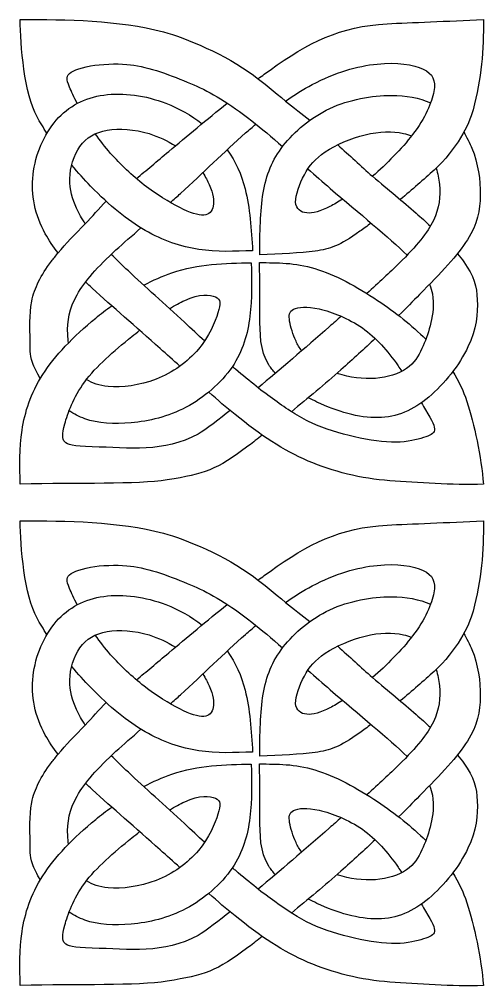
# Model space of a CAD drawing. Header units: millimetres. Extents: x 167 to 430, y 26 to 411.
# Drawn here: x 167 to 216.5, y 132.6 to 235.8 of the extents above; entities that cross this region are included whole.
import ezdxf

# ---------------------------------------------------------------- set-up
doc = ezdxf.new("R2010")
doc.units = ezdxf.units.MM
doc.layers.add('Default', color=7, linetype='Continuous')
doc.layers.add('DV1_Layer_1', color=7, linetype='Continuous')

# ---------------------------------------------------------------- blocks, each defined once
blk = doc.blocks.new('SE')
at = {"layer": 'DV1_Layer_1', "color": 7, "linetype": 'Continuous'}
for points, knots in [([(169.98, 223.65), (169.59, 224.23), (169.23, 224.81), (168.92, 225.38), (167.58, 227.8), (167.13, 233.03), (167.13, 235.75), (172.05, 235.78), (177.6, 235.72), (182.39, 234.44), (184.71, 233.83), (189.03, 232.02), (191.97, 229.82), (193.04, 229.02), (194.2, 228.08), (195.39, 227.07)], [0, 0, 0, 0, 0.166667, 0.166667, 0.166667, 0.333333, 0.333333, 0.333333, 0.5, 0.5, 0.5, 0.666667, 0.666667, 0.666667, 1, 1, 1, 1]), ([(192.47, 229.44), (192.91, 229.77), (193.33, 230.08), (193.74, 230.38), (197.81, 233.33), (201.22, 235.04), (206.22, 235.31), (208.73, 235.44), (212.6, 235.59), (216.47, 235.75), (216.5, 232.58), (216.27, 229.43), (215.37, 226.14), (214.92, 224.48), (213.64, 221.94), (211.21, 219.71), (210.13, 218.71), (208.87, 217.61), (207.62, 216.56)], [0, 0, 0, 0, 0.142857, 0.142857, 0.142857, 0.285714, 0.285714, 0.285714, 0.428571, 0.428571, 0.428571, 0.571429, 0.571429, 0.571429, 0.714286, 0.714286, 0.714286, 1, 1, 1, 1]), ([(195.39, 227.07), (196.33, 227.73), (197.28, 228.32), (198.24, 228.83), (200.64, 230.1), (203.06, 230.81), (205.15, 231.02), (207.25, 231.24), (209.02, 230.96), (210.06, 230.47), (211.1, 229.98), (211.41, 229.28), (211.2, 228.1), (210.99, 226.92), (210.27, 225.26), (208.93, 223.5), (207.77, 221.95), (206.12, 220.33), (204.65, 219.04)], [0, 0, 0, 0, 0.142857, 0.142857, 0.142857, 0.285714, 0.285714, 0.285714, 0.428571, 0.428571, 0.428571, 0.571429, 0.571429, 0.571429, 0.714286, 0.714286, 0.714286, 1, 1, 1, 1]), ([(173.2, 226.81), (172.86, 227.48), (172.57, 228.09), (172.38, 228.56), (172.03, 229.41), (172, 229.79), (172.54, 230.14), (173.09, 230.49), (174.23, 230.81), (175.55, 230.94), (176.87, 231.08), (178.37, 231.03), (179.23, 230.9), (181.22, 230.61), (183.82, 229.57), (185.62, 228.8), (187.42, 228.02), (189.39, 226.86), (191.8, 224.96), (192.82, 224.16), (193.92, 223.22), (195.08, 222.21)], [0, 0, 0, 0, 0.125, 0.125, 0.125, 0.25, 0.25, 0.25, 0.375, 0.375, 0.375, 0.5, 0.5, 0.5, 0.625, 0.625, 0.625, 0.75, 0.75, 0.75, 1, 1, 1, 1]), ([(171.17, 210.88), (170.64, 211.55), (170.18, 212.22), (169.8, 212.91), (168.69, 214.91), (168.26, 217.07), (168.5, 219.22), (168.74, 221.37), (169.65, 223.51), (170.97, 225.02), (172.28, 226.53), (173.99, 227.43), (176.04, 227.71), (178.09, 228), (180.47, 227.67), (182.65, 226.83), (184.05, 226.29), (185.36, 225.54), (186.5, 224.65)], [0, 0, 0, 0, 0.142857, 0.142857, 0.142857, 0.285714, 0.285714, 0.285714, 0.428571, 0.428571, 0.428571, 0.571429, 0.571429, 0.571429, 0.714286, 0.714286, 0.714286, 1, 1, 1, 1]), ([(204.5, 214.05), (204.08, 213.73), (203.68, 213.43), (203.32, 213.17), (201.15, 211.62), (200.13, 211.27), (198.54, 211.06), (196.96, 210.84), (194.8, 210.76), (192.64, 210.68), (192.66, 213), (192.68, 215.32), (193.01, 217.27), (193.33, 219.21), (193.97, 220.78), (195.15, 222.31), (196.33, 223.83), (198.06, 225.31), (200.12, 226.28), (202.18, 227.24), (204.58, 227.68), (206.68, 227.67), (208.24, 227.66), (209.64, 227.41), (210.85, 226.87)], [0, 0, 0, 0, 0.111111, 0.111111, 0.111111, 0.222222, 0.222222, 0.222222, 0.333333, 0.333333, 0.333333, 0.444444, 0.444444, 0.444444, 0.555556, 0.555556, 0.555556, 0.666667, 0.666667, 0.666667, 0.777778, 0.777778, 0.777778, 1, 1, 1, 1]), ([(179.5, 218.8), (180.54, 219.67), (181.68, 220.62), (182.95, 221.69), (184.85, 223.28), (187.05, 225.13), (189.19, 226.85)], [0, 0, 0, 0, 0.333333, 0.333333, 0.333333, 1, 1, 1, 1]), ([(174.06, 213.97), (173.69, 214.53), (173.39, 215.07), (173.13, 215.63), (172.7, 216.59), (172.38, 217.61), (172.41, 218.79), (172.44, 219.96), (172.82, 221.29), (173.49, 222.23), (174.15, 223.17), (175.11, 223.73), (176.4, 223.95), (177.68, 224.17), (179.3, 224.06), (180.85, 223.59), (181.84, 223.28), (182.81, 222.83), (183.66, 222.28)], [0, 0, 0, 0, 0.142857, 0.142857, 0.142857, 0.285714, 0.285714, 0.285714, 0.428571, 0.428571, 0.428571, 0.571429, 0.571429, 0.571429, 0.714286, 0.714286, 0.714286, 1, 1, 1, 1]), ([(183.12, 216.24), (183.48, 216.57), (183.85, 216.89), (184.21, 217.22), (186.6, 219.38), (188.82, 221.62), (191.13, 223.66), (191.5, 223.98), (191.87, 224.3), (192.24, 224.61)], [0, 0, 0, 0, 0.25, 0.25, 0.25, 0.5, 0.5, 0.5, 1, 1, 1, 1]), ([(186.58, 219.42), (186.87, 218.98), (187.09, 218.55), (187.27, 218.15), (187.69, 217.19), (187.79, 216.43), (187.69, 215.87), (187.59, 215.31), (187.27, 214.95), (186.69, 214.91), (186.1, 214.86), (185.24, 215.14), (184.13, 215.7), (183.01, 216.26), (181.64, 217.1), (180.34, 218.11), (179.04, 219.13), (177.81, 220.3), (176.76, 221.49), (176.16, 222.18), (175.63, 222.87), (175.13, 223.58)], [0, 0, 0, 0, 0.125, 0.125, 0.125, 0.25, 0.25, 0.25, 0.375, 0.375, 0.375, 0.5, 0.5, 0.5, 0.625, 0.625, 0.625, 0.75, 0.75, 0.75, 1, 1, 1, 1]), ([(201.48, 216.61), (200.99, 216.29), (200.54, 216.03), (200.12, 215.82), (199.09, 215.3), (198.31, 215.07), (197.66, 215.13), (197.01, 215.19), (196.51, 215.53), (196.47, 216.29), (196.44, 217.05), (196.88, 218.24), (197.4, 219.21), (197.92, 220.17), (198.52, 220.92), (199.63, 221.65), (200.74, 222.39), (202.37, 223.1), (203.89, 223.48), (205.4, 223.85), (206.81, 223.88), (207.95, 223.62), (208.26, 223.55), (208.54, 223.45), (208.81, 223.34)], [0, 0, 0, 0, 0.111111, 0.111111, 0.111111, 0.222222, 0.222222, 0.222222, 0.333333, 0.333333, 0.333333, 0.444444, 0.444444, 0.444444, 0.555556, 0.555556, 0.555556, 0.666667, 0.666667, 0.666667, 0.777778, 0.777778, 0.777778, 1, 1, 1, 1]), ([(214.38, 223.74), (214.61, 223.35), (215.07, 222.47), (215.24, 222.05), (215.91, 220.41), (216.16, 218.65), (216.14, 217.04), (216.12, 215.42), (215.83, 213.95), (213.74, 210.61), (211.94, 208.74), (209.66, 206.43), (208.97, 205.72), (208.23, 204.97), (207.44, 204.19)], [0, 0, 0, 0, 0.166667, 0.166667, 0.166667, 0.333333, 0.333333, 0.333333, 0.5, 0.5, 0.666667, 0.666667, 0.666667, 1, 1, 1, 1]), ([(189.19, 221.88), (190.08, 220.62), (190.69, 219.24), (191.08, 217.7), (191.6, 215.67), (191.74, 213.39), (191.89, 211.1), (189.98, 211.03), (188.07, 210.95), (186.16, 211.24), (184.24, 211.53), (182.32, 212.19), (180.43, 213.27), (178.54, 214.36), (176.68, 215.87), (174.62, 218), (173.96, 218.69), (173.27, 219.44), (172.61, 220.22)], [0, 0, 0, 0, 0.142857, 0.142857, 0.142857, 0.285714, 0.285714, 0.285714, 0.428571, 0.428571, 0.428571, 0.571429, 0.571429, 0.571429, 0.714286, 0.714286, 0.714286, 1, 1, 1, 1]), ([(197.77, 219.83), (198.55, 219.15), (199.34, 218.45), (200.15, 217.75), (203.19, 215.13), (206.43, 212.51), (208.35, 210.63)], [0, 0, 0, 0, 0.333333, 0.333333, 0.333333, 1, 1, 1, 1]), ([(211.44, 219.91), (211.61, 219.35), (211.72, 218.76), (211.78, 218.18), (211.92, 216.88), (211.77, 215.64), (211.14, 214.33), (210.51, 213.02), (209.4, 211.65), (207.47, 209.74), (206.5, 208.78), (205.32, 207.69), (204.05, 206.54)], [0, 0, 0, 0, 0.2, 0.2, 0.2, 0.4, 0.4, 0.4, 0.6, 0.6, 0.6, 1, 1, 1, 1]), ([(204.65, 219.04), (206.39, 217.59), (207.9, 216.34), (209.3, 215.11), (209.83, 214.65), (210.34, 214.19), (210.82, 213.73)], [0, 0, 0, 0, 0.333333, 0.333333, 0.333333, 1, 1, 1, 1]), ([(169.26, 197.45), (168.9, 198.08), (168.62, 198.68), (168.44, 199.17), (168.11, 200.1), (168.19, 200.6), (168.18, 201.64), (168.17, 202.68), (168.07, 204.27), (168.36, 205.71), (168.64, 207.16), (169.32, 208.47), (170.45, 209.98), (170.68, 210.27), (170.91, 210.57), (171.17, 210.88), (171.97, 211.84), (172.94, 212.88), (174.06, 213.97)], [0, 0, 0, 0, 0.142857, 0.142857, 0.142857, 0.285714, 0.285714, 0.285714, 0.428571, 0.428571, 0.428571, 0.571429, 0.571429, 0.571429, 0.714286, 0.714286, 0.714286, 1, 1, 1, 1]), ([(172.28, 201.28), (172.23, 201.57), (172.2, 201.87), (172.19, 202.16), (172.11, 203.6), (172.37, 204.96), (173.18, 206.4), (174, 207.85), (175.37, 209.38), (177.33, 211.18), (178.13, 211.92), (179.04, 212.71), (179.99, 213.53)], [0, 0, 0, 0, 0.2, 0.2, 0.2, 0.4, 0.4, 0.4, 0.6, 0.6, 0.6, 1, 1, 1, 1]), ([(186.76, 201.48), (186.08, 202.11), (185.36, 202.78), (184.62, 203.47), (182.59, 205.34), (180.34, 207.35), (178.65, 208.94), (177.96, 209.59), (177.35, 210.18), (176.82, 210.71)], [0, 0, 0, 0, 0.25, 0.25, 0.25, 0.5, 0.5, 0.5, 1, 1, 1, 1]), ([(213.7, 210.78), (213.96, 210.48), (214.19, 210.18), (214.39, 209.9), (215.47, 208.42), (215.76, 207.28), (215.82, 205.86), (215.89, 204.44), (215.73, 202.73), (214.83, 200.84), (213.94, 198.96), (212.32, 196.89), (208.98, 194.08), (207.26, 193.33), (205.24, 193.3), (203.22, 193.26), (200.88, 193.94), (198.73, 194.96), (198.42, 195.11), (198.11, 195.26), (197.82, 195.42)], [0, 0, 0, 0, 0.125, 0.125, 0.125, 0.25, 0.25, 0.25, 0.375, 0.375, 0.375, 0.5, 0.5, 0.625, 0.625, 0.625, 0.75, 0.75, 0.75, 1, 1, 1, 1]), ([(180.3, 207.42), (181.28, 207.95), (182.27, 208.4), (183.27, 208.74), (186.11, 209.71), (188.93, 209.77), (191.74, 209.82), (191.79, 207.91), (191.84, 206.01), (191.6, 204.13), (191.37, 202.25), (190.86, 200.4), (188.53, 196.99), (186.72, 195.42), (184.79, 194.4), (182.87, 193.38), (180.82, 192.92), (178.96, 192.75), (177.1, 192.57), (175.43, 192.67), (174.01, 193.18), (173.4, 193.4), (172.85, 193.69), (172.33, 194.03)], [0, 0, 0, 0, 0.111111, 0.111111, 0.111111, 0.222222, 0.222222, 0.222222, 0.333333, 0.333333, 0.333333, 0.444444, 0.444444, 0.555556, 0.555556, 0.555556, 0.666667, 0.666667, 0.666667, 0.777778, 0.777778, 0.777778, 1, 1, 1, 1]), ([(194.31, 198.02), (194.04, 198.31), (193.82, 198.61), (193.62, 198.92), (192.65, 200.49), (192.66, 202.28), (192.66, 204.14), (192.66, 205.99), (192.64, 207.91), (192.63, 209.83), (194.51, 209.83), (196.38, 209.84), (198.51, 209.2), (200.64, 208.56), (203.02, 207.26), (205.2, 205.8), (207.09, 204.54), (208.83, 203.14), (210.33, 201.66)], [0, 0, 0, 0, 0.142857, 0.142857, 0.142857, 0.285714, 0.285714, 0.285714, 0.428571, 0.428571, 0.428571, 0.571429, 0.571429, 0.571429, 0.714286, 0.714286, 0.714286, 1, 1, 1, 1]), ([(184.13, 198.78), (183.43, 199.42), (182.73, 200.05), (182.04, 200.67), (179.43, 203.02), (176.94, 205.13), (174.81, 207.1), (174.57, 207.33), (174.33, 207.55), (174.1, 207.77)], [0, 0, 0, 0, 0.25, 0.25, 0.25, 0.5, 0.5, 0.5, 1, 1, 1, 1]), ([(210.74, 207.53), (210.89, 207.17), (210.98, 206.83), (211.04, 206.49), (211.23, 205.41), (211.09, 204.35), (210.87, 203.43), (210.66, 202.51), (210.38, 201.74), (210.05, 200.95), (209.71, 200.17), (209.32, 199.37), (208.57, 198.75), (207.82, 198.13), (206.72, 197.7), (205.45, 197.53), (204.18, 197.37), (202.74, 197.48), (201.41, 197.86), (201.23, 197.91), (201.05, 197.97), (200.88, 198.03)], [0, 0, 0, 0, 0.125, 0.125, 0.125, 0.25, 0.25, 0.25, 0.375, 0.375, 0.375, 0.5, 0.5, 0.5, 0.625, 0.625, 0.625, 0.75, 0.75, 0.75, 1, 1, 1, 1]), ([(183.04, 204.91), (183.61, 205.27), (184.15, 205.58), (184.65, 205.8), (186.24, 206.53), (187.36, 206.44), (187.93, 206.18), (188.49, 205.91), (188.5, 205.47), (188.19, 204.48), (187.88, 203.49), (187.24, 201.95), (186.11, 200.6), (184.98, 199.25), (183.37, 198.09), (181.61, 197.4), (179.85, 196.72), (177.95, 196.49), (176.51, 196.62), (175.55, 196.7), (174.8, 196.94), (174.2, 197.38)], [0, 0, 0, 0, 0.125, 0.125, 0.125, 0.25, 0.25, 0.25, 0.375, 0.375, 0.375, 0.5, 0.5, 0.5, 0.625, 0.625, 0.625, 0.75, 0.75, 0.75, 1, 1, 1, 1]), ([(192.91, 191.44), (192.4, 191.04), (191.93, 190.65), (191.49, 190.32), (187.95, 187.66), (186.78, 187.3), (182.8, 186.66), (179.55, 186.13), (173.32, 186.37), (167.13, 186.19), (167.08, 188.1), (167.04, 190), (167.33, 191.95), (167.62, 193.89), (168.24, 195.87), (169.53, 197.89), (170.82, 199.9), (172.76, 201.94), (175.17, 203.91), (175.72, 204.36), (176.29, 204.8), (176.88, 205.24)], [0, 0, 0, 0, 0.125, 0.125, 0.125, 0.25, 0.25, 0.25, 0.375, 0.375, 0.375, 0.5, 0.5, 0.5, 0.625, 0.625, 0.625, 0.75, 0.75, 0.75, 1, 1, 1, 1]), ([(197.11, 200.43), (196.86, 200.75), (196.68, 201.09), (196.51, 201.45), (196.19, 202.16), (195.93, 202.98), (195.73, 204.21), (195.77, 204.62), (196.25, 204.87), (196.73, 205.11), (197.64, 205.19), (198.98, 204.89), (200.33, 204.58), (202.1, 203.89), (203.58, 202.86), (205.06, 201.82), (206.24, 200.44), (207.38, 198.83), (207.51, 198.63), (207.65, 198.43), (207.78, 198.23)], [0, 0, 0, 0, 0.125, 0.125, 0.125, 0.25, 0.25, 0.375, 0.375, 0.375, 0.5, 0.5, 0.5, 0.625, 0.625, 0.625, 0.75, 0.75, 0.75, 1, 1, 1, 1]), ([(201.32, 204.11), (200.91, 203.74), (200.49, 203.37), (200.07, 203.01), (197.39, 200.65), (194.76, 198.37), (192.47, 196.48)], [0, 0, 0, 0, 0.333333, 0.333333, 0.333333, 1, 1, 1, 1]), ([(189.48, 194.06), (188.45, 193.24), (186.88, 191.96), (186.09, 191.54), (182.4, 189.55), (178.76, 190.07), (174.81, 190.19), (172.73, 190.26), (172.17, 190.39), (171.88, 190.71), (171.59, 191.02), (171.58, 191.52), (171.88, 192.63), (172.17, 193.74), (172.78, 195.46), (175.22, 198.77), (177.06, 200.38), (179.02, 201.95), (179.29, 202.17), (179.57, 202.4), (179.85, 202.62)], [0, 0, 0, 0, 0.125, 0.125, 0.125, 0.25, 0.25, 0.25, 0.375, 0.375, 0.375, 0.5, 0.5, 0.5, 0.625, 0.625, 0.75, 0.75, 0.75, 1, 1, 1, 1]), ([(204.94, 201.74), (203.81, 200.66), (202.59, 199.54), (201.28, 198.38), (199.59, 196.89), (197.75, 195.35), (196.02, 193.93)], [0, 0, 0, 0, 0.333333, 0.333333, 0.333333, 1, 1, 1, 1]), ([(213.2, 198.21), (213.82, 197.25), (214.33, 196.2), (214.71, 195.03), (215.47, 192.65), (216.26, 189.09), (216.47, 186.19), (213.07, 186.08), (209.52, 186.37), (206.5, 186.57), (203.47, 186.77), (200.39, 187.56), (197.79, 188.67), (195.2, 189.78), (192.66, 191.48), (190.02, 193.62), (189.1, 194.37), (188.15, 195.18), (187.21, 196.01)], [0, 0, 0, 0, 0.142857, 0.142857, 0.142857, 0.285714, 0.285714, 0.285714, 0.428571, 0.428571, 0.428571, 0.571429, 0.571429, 0.571429, 0.714286, 0.714286, 0.714286, 1, 1, 1, 1]), ([(209.87, 194.89), (210.03, 194.62), (210.18, 194.37), (210.31, 194.14), (211.01, 192.93), (211.33, 192.35), (211.21, 191.58), (210.78, 191.39), (210.08, 191.17), (209.38, 190.95), (208.42, 190.69), (205.89, 190.66), (204.33, 190.88), (201.17, 191.6), (199.57, 192.09), (198.16, 192.74), (196.75, 193.4), (195.53, 194.22), (194.25, 195.15), (192.97, 196.07), (191.63, 197.1), (190.05, 198.48), (189.94, 198.57), (189.84, 198.66), (189.74, 198.76)], [0, 0, 0, 0, 0.1, 0.1, 0.1, 0.2, 0.2, 0.3, 0.3, 0.3, 0.4, 0.4, 0.5, 0.5, 0.6, 0.6, 0.6, 0.7, 0.7, 0.7, 0.8, 0.8, 0.8, 1, 1, 1, 1]), ([(169.98, 170.17), (169.59, 170.75), (169.23, 171.34), (168.92, 171.9), (167.58, 174.32), (167.13, 179.55), (167.13, 182.27), (172.05, 182.3), (177.6, 182.24), (182.39, 180.97), (184.71, 180.35), (189.03, 178.54), (191.97, 176.34), (193.04, 175.55), (194.2, 174.6), (195.39, 173.59)], [0, 0, 0, 0, 0.166667, 0.166667, 0.166667, 0.333333, 0.333333, 0.333333, 0.5, 0.5, 0.5, 0.666667, 0.666667, 0.666667, 1, 1, 1, 1]), ([(192.47, 175.96), (192.91, 176.29), (193.33, 176.6), (193.74, 176.9), (197.81, 179.85), (201.22, 181.56), (206.22, 181.83), (208.73, 181.96), (212.6, 182.11), (216.47, 182.27), (216.5, 179.1), (216.27, 175.95), (215.37, 172.66), (214.92, 171), (213.64, 168.46), (211.21, 166.23), (210.13, 165.23), (208.87, 164.13), (207.62, 163.08)], [0, 0, 0, 0, 0.142857, 0.142857, 0.142857, 0.285714, 0.285714, 0.285714, 0.428571, 0.428571, 0.428571, 0.571429, 0.571429, 0.571429, 0.714286, 0.714286, 0.714286, 1, 1, 1, 1]), ([(173.2, 173.33), (172.86, 174), (172.57, 174.61), (172.38, 175.08), (172.03, 175.93), (172, 176.31), (172.54, 176.66), (173.09, 177.01), (174.23, 177.33), (175.55, 177.47), (176.87, 177.6), (178.37, 177.55), (179.23, 177.42), (181.22, 177.13), (183.82, 176.09), (185.62, 175.32), (187.42, 174.54), (189.39, 173.39), (191.8, 171.48), (192.82, 170.68), (193.92, 169.74), (195.08, 168.73)], [0, 0, 0, 0, 0.125, 0.125, 0.125, 0.25, 0.25, 0.25, 0.375, 0.375, 0.375, 0.5, 0.5, 0.5, 0.625, 0.625, 0.625, 0.75, 0.75, 0.75, 1, 1, 1, 1]), ([(195.39, 173.59), (196.33, 174.25), (197.28, 174.84), (198.24, 175.35), (200.64, 176.63), (203.06, 177.33), (205.15, 177.54), (207.25, 177.76), (209.02, 177.48), (210.06, 176.99), (211.1, 176.5), (211.41, 175.8), (211.2, 174.62), (210.99, 173.44), (210.27, 171.78), (208.93, 170.02), (207.77, 168.47), (206.12, 166.85), (204.65, 165.57)], [0, 0, 0, 0, 0.142857, 0.142857, 0.142857, 0.285714, 0.285714, 0.285714, 0.428571, 0.428571, 0.428571, 0.571429, 0.571429, 0.571429, 0.714286, 0.714286, 0.714286, 1, 1, 1, 1]), ([(171.17, 157.4), (170.64, 158.07), (170.18, 158.74), (169.8, 159.43), (168.69, 161.43), (168.26, 163.59), (168.5, 165.74), (168.74, 167.89), (169.65, 170.03), (170.97, 171.54), (172.28, 173.05), (173.99, 173.95), (176.04, 174.23), (178.09, 174.52), (180.47, 174.19), (182.65, 173.35), (184.05, 172.81), (185.36, 172.06), (186.5, 171.17)], [0, 0, 0, 0, 0.142857, 0.142857, 0.142857, 0.285714, 0.285714, 0.285714, 0.428571, 0.428571, 0.428571, 0.571429, 0.571429, 0.571429, 0.714286, 0.714286, 0.714286, 1, 1, 1, 1]), ([(179.5, 165.32), (180.54, 166.19), (181.68, 167.14), (182.95, 168.21), (184.85, 169.8), (187.05, 171.65), (189.19, 173.38)], [0, 0, 0, 0, 0.333333, 0.333333, 0.333333, 1, 1, 1, 1]), ([(204.5, 160.57), (204.08, 160.25), (203.68, 159.95), (203.32, 159.69), (201.15, 158.14), (200.13, 157.79), (198.54, 157.58), (196.96, 157.37), (194.8, 157.28), (192.64, 157.2), (192.66, 159.52), (192.68, 161.84), (193.01, 163.79), (193.33, 165.73), (193.97, 167.3), (195.15, 168.83), (196.33, 170.35), (198.06, 171.84), (200.12, 172.8), (202.18, 173.76), (204.58, 174.2), (206.68, 174.19), (208.24, 174.18), (209.64, 173.93), (210.85, 173.39)], [0, 0, 0, 0, 0.111111, 0.111111, 0.111111, 0.222222, 0.222222, 0.222222, 0.333333, 0.333333, 0.333333, 0.444444, 0.444444, 0.444444, 0.555556, 0.555556, 0.555556, 0.666667, 0.666667, 0.666667, 0.777778, 0.777778, 0.777778, 1, 1, 1, 1]), ([(174.06, 160.49), (173.69, 161.05), (173.39, 161.59), (173.13, 162.15), (172.7, 163.11), (172.38, 164.13), (172.41, 165.31), (172.44, 166.48), (172.82, 167.81), (173.49, 168.75), (174.15, 169.7), (175.11, 170.25), (176.4, 170.47), (177.68, 170.69), (179.3, 170.58), (180.85, 170.11), (181.84, 169.8), (182.81, 169.35), (183.66, 168.8)], [0, 0, 0, 0, 0.142857, 0.142857, 0.142857, 0.285714, 0.285714, 0.285714, 0.428571, 0.428571, 0.428571, 0.571429, 0.571429, 0.571429, 0.714286, 0.714286, 0.714286, 1, 1, 1, 1]), ([(183.12, 162.76), (183.48, 163.09), (183.85, 163.41), (184.21, 163.74), (186.6, 165.9), (188.82, 168.14), (191.13, 170.18), (191.5, 170.5), (191.87, 170.82), (192.24, 171.13)], [0, 0, 0, 0, 0.25, 0.25, 0.25, 0.5, 0.5, 0.5, 1, 1, 1, 1]), ([(201.48, 163.13), (200.99, 162.81), (200.54, 162.55), (200.12, 162.34), (199.09, 161.82), (198.31, 161.6), (197.66, 161.65), (197.01, 161.71), (196.51, 162.05), (196.47, 162.81), (196.44, 163.58), (196.88, 164.76), (197.4, 165.73), (197.92, 166.69), (198.52, 167.44), (199.63, 168.17), (200.74, 168.91), (202.37, 169.62), (203.89, 170), (205.4, 170.37), (206.81, 170.41), (207.95, 170.14), (208.26, 170.07), (208.54, 169.97), (208.81, 169.86)], [0, 0, 0, 0, 0.111111, 0.111111, 0.111111, 0.222222, 0.222222, 0.222222, 0.333333, 0.333333, 0.333333, 0.444444, 0.444444, 0.444444, 0.555556, 0.555556, 0.555556, 0.666667, 0.666667, 0.666667, 0.777778, 0.777778, 0.777778, 1, 1, 1, 1]), ([(214.38, 170.27), (214.61, 169.87), (215.07, 168.99), (215.24, 168.57), (215.91, 166.93), (216.16, 165.17), (216.14, 163.56), (216.12, 161.94), (215.83, 160.47), (213.74, 157.13), (211.94, 155.26), (209.66, 152.95), (208.97, 152.24), (208.23, 151.49), (207.44, 150.71)], [0, 0, 0, 0, 0.166667, 0.166667, 0.166667, 0.333333, 0.333333, 0.333333, 0.5, 0.5, 0.666667, 0.666667, 0.666667, 1, 1, 1, 1]), ([(186.58, 165.94), (186.87, 165.5), (187.09, 165.07), (187.27, 164.67), (187.69, 163.71), (187.79, 162.95), (187.69, 162.39), (187.59, 161.83), (187.27, 161.47), (186.69, 161.43), (186.1, 161.39), (185.24, 161.66), (184.13, 162.22), (183.01, 162.78), (181.64, 163.63), (180.34, 164.64), (179.04, 165.65), (177.81, 166.82), (176.76, 168.01), (176.16, 168.7), (175.63, 169.39), (175.13, 170.1)], [0, 0, 0, 0, 0.125, 0.125, 0.125, 0.25, 0.25, 0.25, 0.375, 0.375, 0.375, 0.5, 0.5, 0.5, 0.625, 0.625, 0.625, 0.75, 0.75, 0.75, 1, 1, 1, 1]), ([(189.19, 168.41), (190.08, 167.14), (190.69, 165.76), (191.08, 164.22), (191.6, 162.2), (191.74, 159.91), (191.89, 157.62), (189.98, 157.55), (188.07, 157.47), (186.16, 157.76), (184.24, 158.05), (182.32, 158.71), (180.43, 159.79), (178.54, 160.88), (176.68, 162.39), (174.62, 164.53), (173.96, 165.21), (173.27, 165.96), (172.61, 166.74)], [0, 0, 0, 0, 0.142857, 0.142857, 0.142857, 0.285714, 0.285714, 0.285714, 0.428571, 0.428571, 0.428571, 0.571429, 0.571429, 0.571429, 0.714286, 0.714286, 0.714286, 1, 1, 1, 1]), ([(197.77, 166.35), (198.55, 165.67), (199.34, 164.97), (200.15, 164.27), (203.19, 161.65), (206.43, 159.03), (208.35, 157.15)], [0, 0, 0, 0, 0.333333, 0.333333, 0.333333, 1, 1, 1, 1]), ([(211.44, 166.43), (211.61, 165.87), (211.72, 165.28), (211.78, 164.7), (211.92, 163.4), (211.77, 162.16), (211.14, 160.85), (210.51, 159.55), (209.4, 158.17), (207.47, 156.26), (206.5, 155.3), (205.32, 154.21), (204.05, 153.06)], [0, 0, 0, 0, 0.2, 0.2, 0.2, 0.4, 0.4, 0.4, 0.6, 0.6, 0.6, 1, 1, 1, 1]), ([(204.65, 165.57), (206.39, 164.11), (207.9, 162.86), (209.3, 161.63), (209.83, 161.17), (210.34, 160.71), (210.82, 160.26)], [0, 0, 0, 0, 0.333333, 0.333333, 0.333333, 1, 1, 1, 1]), ([(169.26, 143.97), (168.9, 144.6), (168.62, 145.2), (168.44, 145.69), (168.11, 146.62), (168.19, 147.12), (168.18, 148.16), (168.17, 149.2), (168.07, 150.79), (168.36, 152.23), (168.64, 153.68), (169.32, 154.99), (170.45, 156.5), (170.68, 156.79), (170.91, 157.09), (171.17, 157.4), (171.97, 158.36), (172.94, 159.4), (174.06, 160.49)], [0, 0, 0, 0, 0.142857, 0.142857, 0.142857, 0.285714, 0.285714, 0.285714, 0.428571, 0.428571, 0.428571, 0.571429, 0.571429, 0.571429, 0.714286, 0.714286, 0.714286, 1, 1, 1, 1]), ([(172.28, 147.8), (172.23, 148.09), (172.2, 148.39), (172.19, 148.69), (172.11, 150.12), (172.37, 151.48), (173.18, 152.92), (174, 154.37), (175.37, 155.9), (177.33, 157.7), (178.13, 158.44), (179.04, 159.23), (179.99, 160.05)], [0, 0, 0, 0, 0.2, 0.2, 0.2, 0.4, 0.4, 0.4, 0.6, 0.6, 0.6, 1, 1, 1, 1]), ([(186.76, 148), (186.08, 148.63), (185.36, 149.3), (184.62, 149.99), (182.59, 151.86), (180.34, 153.87), (178.65, 155.46), (177.96, 156.11), (177.35, 156.7), (176.82, 157.23)], [0, 0, 0, 0, 0.25, 0.25, 0.25, 0.5, 0.5, 0.5, 1, 1, 1, 1]), ([(213.7, 157.3), (213.96, 157), (214.19, 156.71), (214.39, 156.43), (215.47, 154.94), (215.76, 153.8), (215.82, 152.38), (215.89, 150.96), (215.73, 149.25), (214.83, 147.36), (213.94, 145.48), (212.32, 143.41), (210.65, 142.01), (208.98, 140.6), (207.26, 139.85), (205.24, 139.82), (203.22, 139.79), (200.88, 140.46), (198.73, 141.48), (198.42, 141.63), (198.11, 141.78), (197.82, 141.94)], [0, 0, 0, 0, 0.125, 0.125, 0.125, 0.25, 0.25, 0.25, 0.375, 0.375, 0.375, 0.5, 0.5, 0.5, 0.625, 0.625, 0.625, 0.75, 0.75, 0.75, 1, 1, 1, 1]), ([(180.3, 153.94), (181.28, 154.47), (182.27, 154.92), (183.27, 155.26), (186.11, 156.23), (188.93, 156.29), (191.74, 156.34), (191.79, 154.43), (191.84, 152.53), (191.6, 150.65), (191.37, 148.77), (190.86, 146.93), (189.7, 145.22), (188.53, 143.51), (186.72, 141.94), (184.79, 140.92), (182.87, 139.9), (180.82, 139.44), (178.96, 139.27), (177.1, 139.09), (175.43, 139.19), (174.01, 139.7), (173.4, 139.92), (172.85, 140.21), (172.33, 140.55)], [0, 0, 0, 0, 0.111111, 0.111111, 0.111111, 0.222222, 0.222222, 0.222222, 0.333333, 0.333333, 0.333333, 0.444444, 0.444444, 0.444444, 0.555556, 0.555556, 0.555556, 0.666667, 0.666667, 0.666667, 0.777778, 0.777778, 0.777778, 1, 1, 1, 1]), ([(194.31, 144.54), (194.04, 144.83), (193.82, 145.13), (193.62, 145.44), (192.65, 147.01), (192.66, 148.8), (192.66, 150.66), (192.66, 152.51), (192.64, 154.43), (192.63, 156.35), (194.51, 156.35), (196.38, 156.36), (200.64, 155.08), (203.02, 153.78), (205.2, 152.33), (207.09, 151.06), (208.83, 149.67), (210.33, 148.18)], [0, 0, 0, 0, 0.142857, 0.142857, 0.142857, 0.285714, 0.285714, 0.285714, 0.428571, 0.428571, 0.428571, 0.571429, 0.571429, 0.714286, 0.714286, 0.714286, 1, 1, 1, 1]), ([(184.13, 145.3), (183.43, 145.94), (182.73, 146.58), (182.04, 147.19), (179.43, 149.54), (176.94, 151.65), (174.81, 153.62), (174.57, 153.85), (174.33, 154.07), (174.1, 154.29)], [0, 0, 0, 0, 0.25, 0.25, 0.25, 0.5, 0.5, 0.5, 1, 1, 1, 1]), ([(210.74, 154.05), (210.89, 153.69), (210.98, 153.35), (211.04, 153.01), (211.23, 151.93), (211.09, 150.87), (210.87, 149.95), (210.66, 149.03), (210.38, 148.26), (210.05, 147.47), (209.71, 146.69), (209.32, 145.89), (208.57, 145.27), (207.82, 144.65), (206.72, 144.22), (205.45, 144.05), (204.18, 143.89), (202.74, 144), (201.41, 144.38), (201.23, 144.43), (201.05, 144.49), (200.88, 144.55)], [0, 0, 0, 0, 0.125, 0.125, 0.125, 0.25, 0.25, 0.25, 0.375, 0.375, 0.375, 0.5, 0.5, 0.5, 0.625, 0.625, 0.625, 0.75, 0.75, 0.75, 1, 1, 1, 1]), ([(183.04, 151.43), (183.61, 151.79), (184.15, 152.1), (184.65, 152.32), (186.24, 153.05), (187.36, 152.96), (187.93, 152.7), (188.49, 152.43), (188.5, 151.99), (188.19, 151), (187.88, 150.01), (187.24, 148.47), (186.11, 147.12), (184.98, 145.77), (183.37, 144.61), (181.61, 143.93), (179.85, 143.24), (177.95, 143.01), (176.51, 143.14), (175.55, 143.22), (174.8, 143.46), (174.2, 143.9)], [0, 0, 0, 0, 0.125, 0.125, 0.125, 0.25, 0.25, 0.25, 0.375, 0.375, 0.375, 0.5, 0.5, 0.5, 0.625, 0.625, 0.625, 0.75, 0.75, 0.75, 1, 1, 1, 1]), ([(192.91, 137.96), (192.4, 137.56), (191.93, 137.17), (191.49, 136.84), (187.95, 134.18), (186.78, 133.83), (182.8, 133.18), (179.55, 132.65), (173.32, 132.89), (167.13, 132.71), (167.08, 134.62), (167.04, 136.52), (167.33, 138.47), (167.62, 140.41), (168.24, 142.39), (169.53, 144.41), (170.82, 146.42), (172.76, 148.47), (175.17, 150.43), (175.72, 150.88), (176.29, 151.33), (176.88, 151.76)], [0, 0, 0, 0, 0.125, 0.125, 0.125, 0.25, 0.25, 0.25, 0.375, 0.375, 0.375, 0.5, 0.5, 0.5, 0.625, 0.625, 0.625, 0.75, 0.75, 0.75, 1, 1, 1, 1]), ([(197.11, 146.95), (196.86, 147.27), (196.68, 147.61), (196.51, 147.97), (196.19, 148.69), (195.93, 149.5), (195.83, 150.11), (195.73, 150.73), (195.77, 151.14), (196.25, 151.39), (196.73, 151.63), (197.64, 151.72), (198.98, 151.41), (200.33, 151.11), (202.1, 150.41), (203.58, 149.38), (205.06, 148.34), (206.24, 146.96), (207.38, 145.35), (207.51, 145.15), (207.65, 144.95), (207.78, 144.75)], [0, 0, 0, 0, 0.125, 0.125, 0.125, 0.25, 0.25, 0.25, 0.375, 0.375, 0.375, 0.5, 0.5, 0.5, 0.625, 0.625, 0.625, 0.75, 0.75, 0.75, 1, 1, 1, 1]), ([(201.32, 150.63), (200.91, 150.26), (200.49, 149.89), (200.07, 149.53), (197.39, 147.18), (194.76, 144.9), (192.47, 143)], [0, 0, 0, 0, 0.333333, 0.333333, 0.333333, 1, 1, 1, 1]), ([(189.48, 140.58), (188.45, 139.77), (186.88, 138.48), (186.09, 138.06), (182.4, 136.07), (178.76, 136.59), (174.81, 136.71), (172.73, 136.78), (172.17, 136.91), (171.88, 137.23), (171.59, 137.54), (171.58, 138.04), (171.88, 139.15), (172.17, 140.26), (172.78, 141.98), (174, 143.64), (175.22, 145.3), (177.06, 146.9), (179.02, 148.47), (179.29, 148.69), (179.57, 148.92), (179.85, 149.14)], [0, 0, 0, 0, 0.125, 0.125, 0.125, 0.25, 0.25, 0.25, 0.375, 0.375, 0.375, 0.5, 0.5, 0.5, 0.625, 0.625, 0.625, 0.75, 0.75, 0.75, 1, 1, 1, 1]), ([(204.94, 148.27), (203.81, 147.18), (202.59, 146.06), (201.28, 144.91), (199.59, 143.41), (197.75, 141.87), (196.02, 140.45)], [0, 0, 0, 0, 0.333333, 0.333333, 0.333333, 1, 1, 1, 1]), ([(213.2, 144.73), (213.82, 143.77), (214.33, 142.72), (214.71, 141.55), (215.47, 139.17), (216.26, 135.61), (216.47, 132.71), (213.07, 132.6), (209.52, 132.89), (206.5, 133.09), (203.47, 133.3), (200.39, 134.08), (197.79, 135.19), (195.2, 136.3), (192.66, 138), (190.02, 140.14), (189.1, 140.89), (188.15, 141.7), (187.21, 142.53)], [0, 0, 0, 0, 0.142857, 0.142857, 0.142857, 0.285714, 0.285714, 0.285714, 0.428571, 0.428571, 0.428571, 0.571429, 0.571429, 0.571429, 0.714286, 0.714286, 0.714286, 1, 1, 1, 1]), ([(209.87, 141.41), (210.03, 141.14), (210.18, 140.89), (210.31, 140.66), (211.01, 139.45), (211.33, 138.87), (211.21, 138.1), (210.78, 137.92), (210.08, 137.69), (209.38, 137.47), (208.42, 137.21), (205.89, 137.18), (204.33, 137.41), (202.75, 137.76), (201.17, 138.12), (199.57, 138.61), (198.16, 139.27), (196.75, 139.92), (195.53, 140.74), (194.25, 141.67), (192.97, 142.59), (191.63, 143.62), (190.05, 145.01), (189.94, 145.09), (189.84, 145.19), (189.74, 145.28)], [0, 0, 0, 0, 0.1, 0.1, 0.1, 0.2, 0.2, 0.3, 0.3, 0.3, 0.4, 0.4, 0.5, 0.5, 0.5, 0.6, 0.6, 0.6, 0.7, 0.7, 0.7, 0.8, 0.8, 0.8, 1, 1, 1, 1])]:
    blk.add_open_spline(points, degree=3, knots=knots, dxfattribs=at)
for points in [[(195.39, 227.07), (196.25, 226.38), (197.12, 225.7), (197.98, 225.02)], [(195.39, 227.07), (196.25, 226.38), (197.12, 225.7), (197.98, 225.02)], [(200.96, 222.4), (202.19, 221.28), (203.42, 220.16), (204.65, 219.04)], [(200.96, 222.4), (202.19, 221.28), (203.42, 220.16), (204.65, 219.04)], [(200.96, 222.4), (202.19, 221.28), (203.42, 220.16), (204.65, 219.04)], [(200.96, 222.4), (202.19, 221.28), (203.42, 220.16), (204.65, 219.04)], [(174.06, 213.97), (174.79, 214.77), (175.53, 215.58), (176.27, 216.39)], [(195.39, 173.59), (196.25, 172.9), (197.12, 172.22), (197.98, 171.54)], [(195.39, 173.59), (196.25, 172.9), (197.12, 172.22), (197.98, 171.54)], [(200.96, 168.92), (202.19, 167.8), (203.42, 166.68), (204.65, 165.57)], [(200.96, 168.92), (202.19, 167.8), (203.42, 166.68), (204.65, 165.57)], [(200.96, 168.92), (202.19, 167.8), (203.42, 166.68), (204.65, 165.57)], [(200.96, 168.92), (202.19, 167.8), (203.42, 166.68), (204.65, 165.57)], [(174.06, 160.49), (174.79, 161.3), (175.53, 162.1), (176.27, 162.91)]]:
    blk.add_open_spline(points, degree=3, dxfattribs=at)

msp = doc.modelspace()

# ---------------------------------------------------------------- block references
at = {"layer": 'Default'}
msp.add_blockref('SE', (0, 0), dxfattribs=at)

doc.saveas('drawing.dxf')
